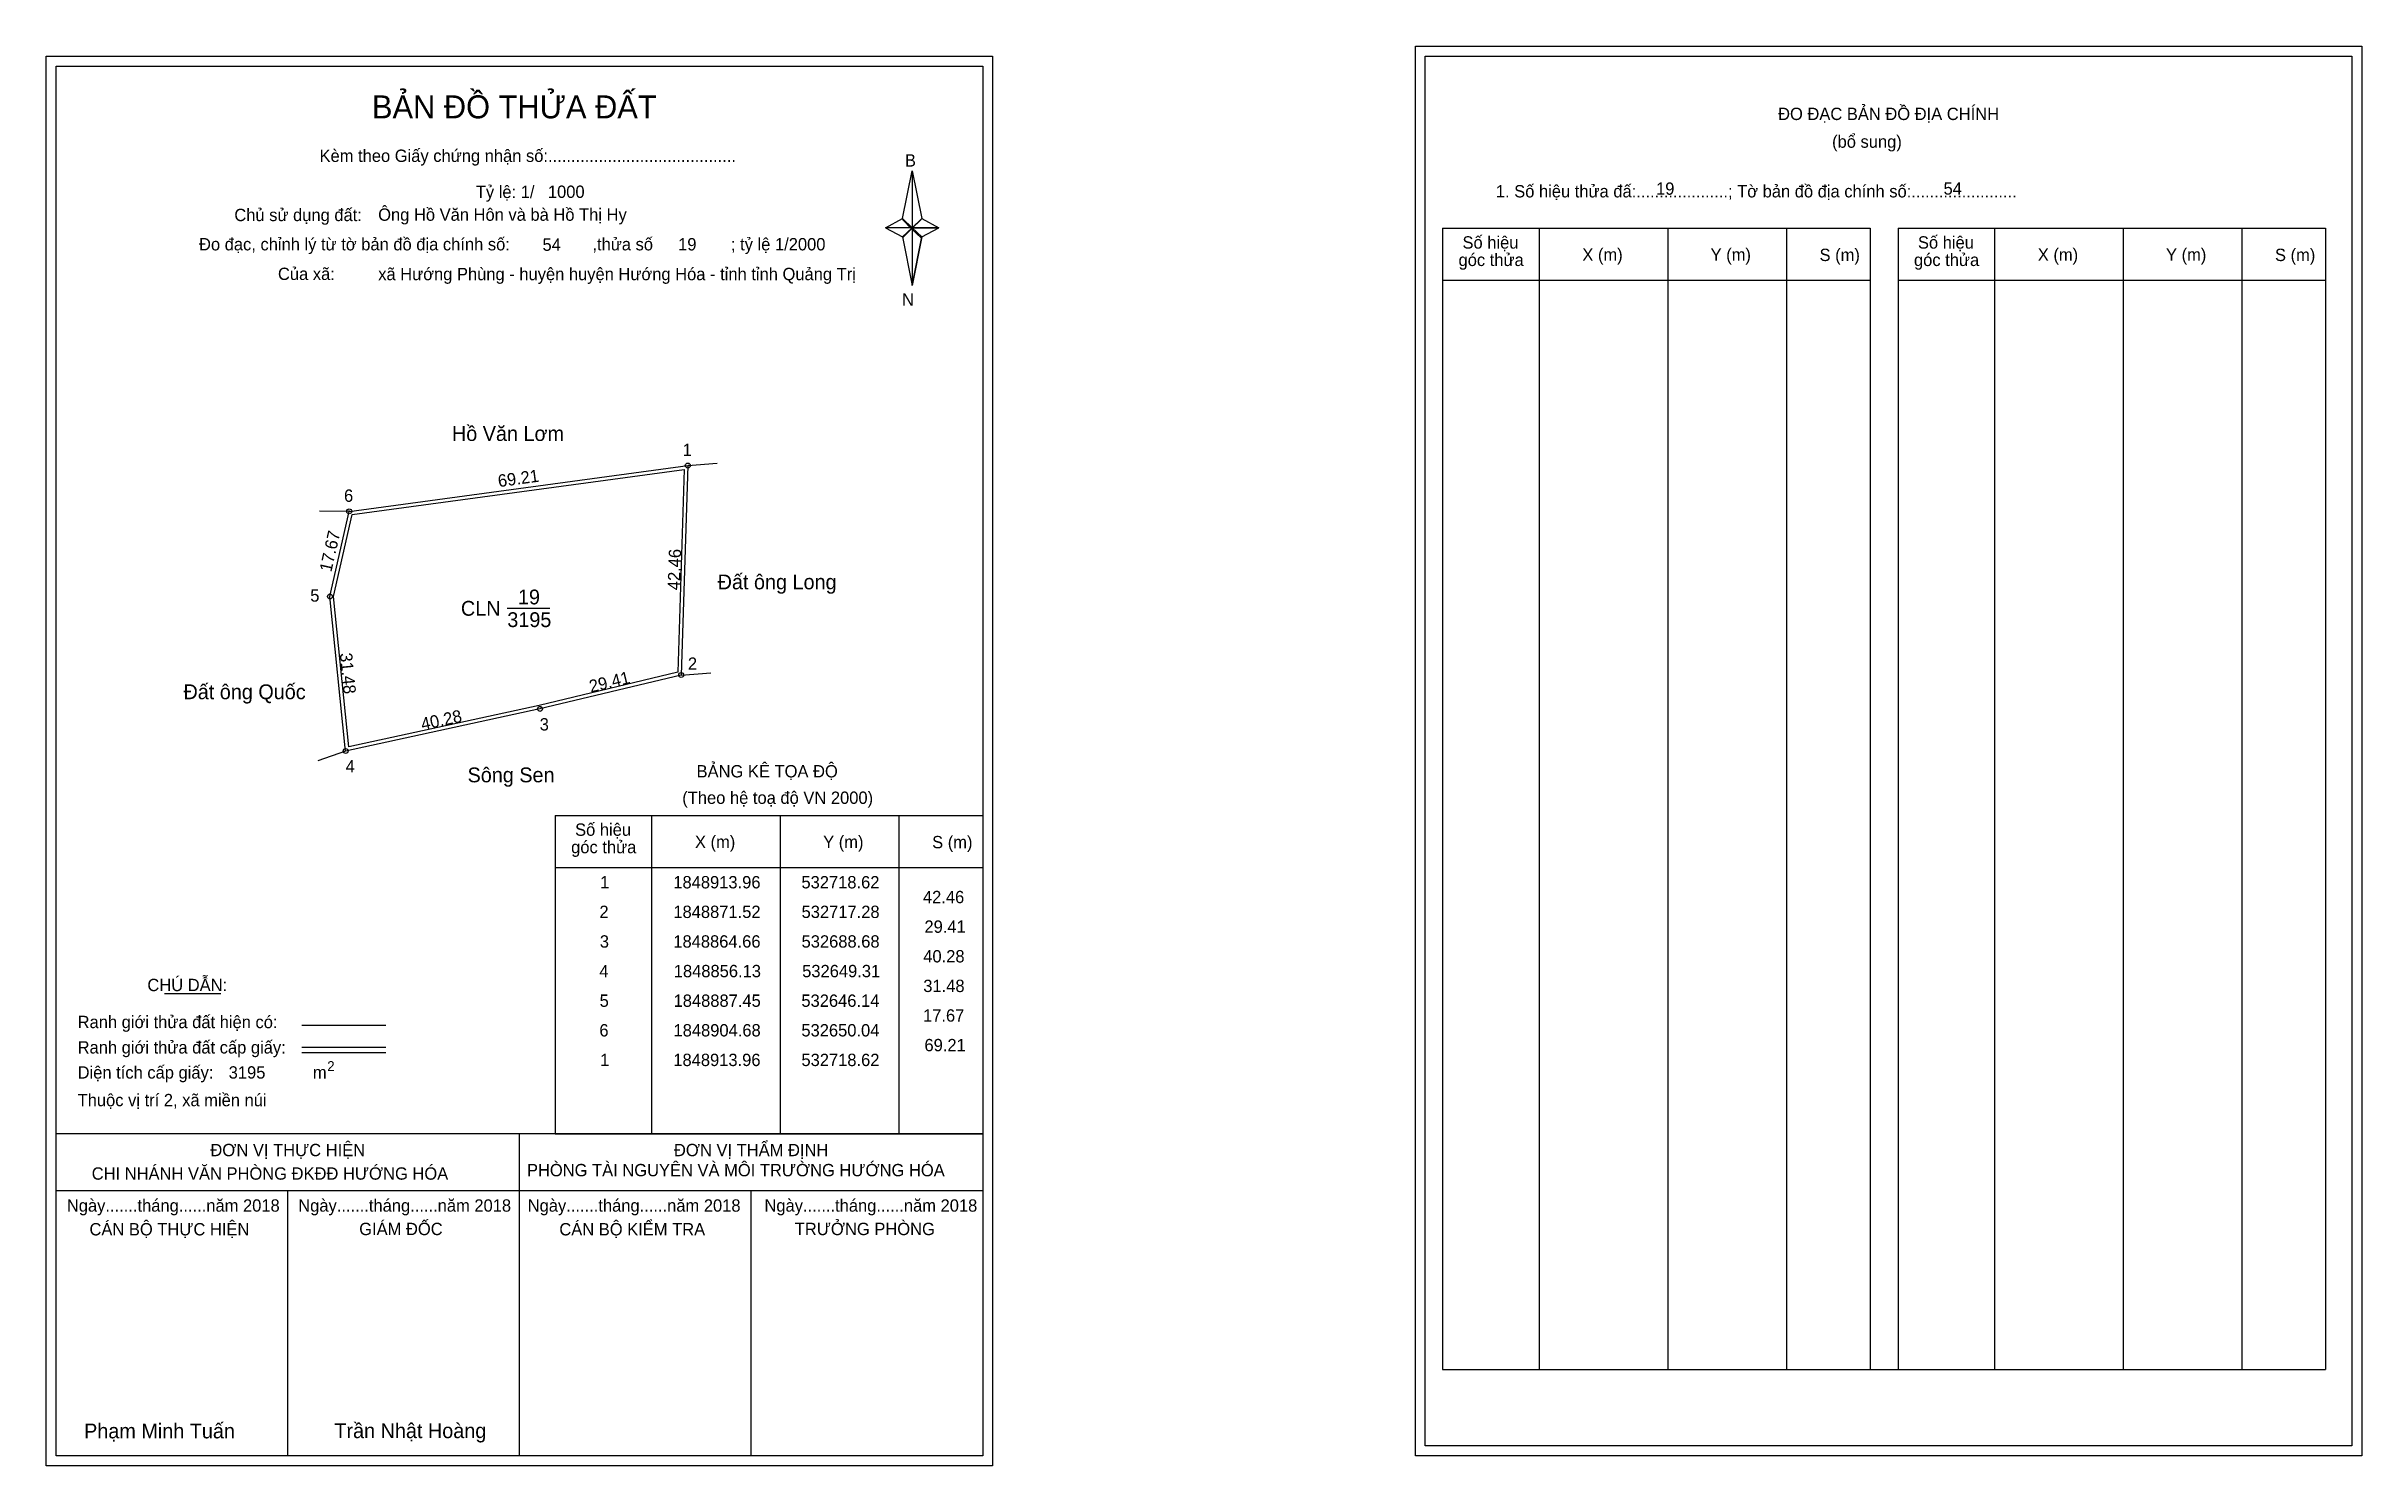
# Model space of a CAD drawing. Extents: x 532589 to 533058, y 1848711 to 1848999.
import ezdxf

# ---------------------------------------------------------------- set-up
doc = ezdxf.new("R2010")
doc.units = 0
for name, color, linetype in [('Level 1', 7, 'Continuous'), ('Level 10', 7, 'Continuous'), ('Level 11', 7, 'Continuous'), ('Level 13', 7, 'Continuous'), ('Level 27', 7, 'Continuous'), ('Level 3', 7, 'Continuous'), ('Level 36', 7, 'Continuous'), ('Level 49', 7, 'Continuous'), ('Level 53', 7, 'Continuous'), ('Level 55', 7, 'Continuous'), ('Level 6', 7, 'Continuous'), ('Level 63', 7, 'Continuous'), ('Level 9', 7, 'Continuous')]:
    doc.layers.add(name, color=color, linetype=linetype)

msp = doc.modelspace()

# ---------------------------------------------------------------- linework, layer by layer
at = {"layer": 'Level 1'}
for p, q in [((532868, 1848996.91), (532868, 1848996.91)), ((532590.68, 1848994.91), (532590.68, 1848994.91)), ((532762.1, 1848964.03), (532764.07, 1848973.67)), ((532764.07, 1848973.67), (532764.07, 1848962.14)), ((532764.07, 1848973.67), (532766.03, 1848964.03)), ((532758.65, 1848962.14), (532762.1, 1848964.03)), ((532762.1, 1848964.03), (532764.07, 1848962.14)), ((532763.92, 1848961.92), (532762.1, 1848963.81)), ((532765.89, 1848963.81), (532763.92, 1848961.92)), ((532763.92, 1848961.92), (532765.89, 1848963.81)), ((532766.03, 1848964.03), (532764.07, 1848962.14)), ((532764.07, 1848962.14), (532762.1, 1848960.3)), ((532763.92, 1848961.92), (532762.1, 1848960.08)), ((532762.1, 1848960.08), (532763.92, 1848961.92)), ((532762.1, 1848960.3), (532764.07, 1848950.44)), ((532765.89, 1848960.08), (532763.92, 1848961.92)), ((532764.07, 1848962.14), (532764.07, 1848950.44)), ((532764.07, 1848962.14), (532769.48, 1848962.14)), ((532764.07, 1848962.14), (532766.03, 1848960.3)), ((532766.03, 1848960.3), (532764.07, 1848950.44)), ((532766.03, 1848960.3), (532769.48, 1848962.14)), ((532871.53, 1848962.05), (532958.13, 1848962.05)), ((532891.12, 1848730.79), (532891.12, 1848962.05)), ((532917.19, 1848730.79), (532917.19, 1848962.05)), ((532941.17, 1848962.05), (532941.17, 1848730.79)), ((532958.13, 1848962.05), (532958.13, 1848730.79)), ((532963.79, 1848962.05), (533050.39, 1848962.05)), ((532983.38, 1848730.79), (532983.38, 1848962.05)), ((533009.45, 1848730.79), (533009.45, 1848962.05)), ((533033.42, 1848962.05), (533033.42, 1848730.79)), ((533050.39, 1848962.05), (533050.39, 1848730.79)), ((532871.53, 1848951.53), (532958.13, 1848951.53)), ((532963.79, 1848951.53), (533050.39, 1848951.53)), ((532691.77, 1848843.08), (532778.37, 1848843.08)), ((532711.36, 1848778.56), (532711.36, 1848843.08)), ((532737.43, 1848778.56), (532737.43, 1848843.08)), ((532761.4, 1848843.08), (532761.4, 1848778.56)), ((532691.77, 1848832.55), (532778.37, 1848832.55)), ((532612.59, 1848806.97), (532624, 1848806.97)), ((532640.46, 1848800.57), (532657.47, 1848800.57)), ((532640.46, 1848796.12), (532657.47, 1848796.12)), ((532640.46, 1848795.03), (532657.47, 1848795.03)), ((532697.5, 1848778.56), (532590.67, 1848778.56)), ((532778.37, 1848778.56), (532673.53, 1848778.56)), ((532684.52, 1848713.33), (532684.52, 1848778.56)), ((532691.77, 1848778.55), (532778.37, 1848778.55)), ((532778.37, 1848767.01), (532590.67, 1848767.01)), ((532637.6, 1848713.33), (532637.6, 1848767.01)), ((532731.45, 1848713.33), (532731.45, 1848767.01)), ((532871.53, 1848730.79), (533050.39, 1848730.79)), ((533055.7, 1848715.33), (533055.7, 1848715.33)), ((532778.37, 1848713.33), (532778.37, 1848713.33))]:
    msp.add_line(p, q, dxfattribs=at)
for points in [[(532762.1, 1848964.03), (532764.07, 1848973.67), (532764.07, 1848962.14)], [(532764.07, 1848962.14), (532766.03, 1848964.03), (532769.48, 1848962.14)], [(532758.65, 1848962.14), (532762.1, 1848960.3), (532764.07, 1848962.14)], [(532764.07, 1848962.14), (532764.07, 1848950.44), (532766.03, 1848960.3)]]:
    msp.add_lwpolyline(points, close=True, dxfattribs=at)
at = {"layer": 'Level 10'}
for p, q in [((532650.04, 1848904.68), (532718.62, 1848913.96)), ((532649.31, 1848856.13), (532646.14, 1848887.45)), ((532717.28, 1848871.52), (532688.68, 1848864.66)), ((532688.68, 1848864.66), (532649.31, 1848856.13))]:
    msp.add_line(p, q, dxfattribs=at)
for points in [[(532650.04, 1848904.68), (532718.62, 1848913.96), (532717.28, 1848871.52), (532688.68, 1848864.66), (532649.31, 1848856.13), (532646.14, 1848887.45)], [(532650.62, 1848904.05), (532717.89, 1848913.16), (532716.6, 1848872.08), (532688.52, 1848865.34), (532649.93, 1848856.98), (532646.85, 1848887.41)]]:
    msp.add_lwpolyline(points, close=True, dxfattribs=at)
at = {"layer": 'Level 11'}
for centre in [(532718.62, 1848913.96), (532650.04, 1848904.68), (532650.04, 1848904.68), (532646.14, 1848887.45), (532717.28, 1848871.52), (532688.68, 1848864.66), (532649.31, 1848856.13)]:
    msp.add_circle(centre, 0.5, dxfattribs=at)
at = {"layer": 'Level 27'}
for p, q in [((532718.62, 1848913.96), (532724.6, 1848914.46)), ((532650.04, 1848904.68), (532644.04, 1848904.71)), ((532717.28, 1848871.52), (532723.26, 1848871.98)), ((532649.31, 1848856.13), (532643.65, 1848854.13))]:
    msp.add_line(p, q, dxfattribs=at)
at = {"layer": 'Level 3'}
for p, q in [((532871.53, 1848962.05), (532871.53, 1848730.79)), ((532963.79, 1848962.05), (532963.79, 1848730.79)), ((532691.77, 1848843.08), (532691.77, 1848778.56))]:
    msp.add_line(p, q, dxfattribs=at)
at = {"layer": 'Level 63'}
for points in [[(532588.67, 1848996.91), (532780.37, 1848996.91), (532780.37, 1848711.33), (532588.67, 1848711.33)], [(532866, 1848998.91), (533057.7, 1848998.91), (533057.7, 1848713.33), (532866, 1848713.33)], [(532868, 1848996.91), (533055.7, 1848996.91), (533055.7, 1848715.33), (532868, 1848715.33)], [(532590.67, 1848994.91), (532778.37, 1848994.91), (532778.37, 1848713.33), (532590.67, 1848713.33)]]:
    msp.add_lwpolyline(points, close=True, dxfattribs=at)
at = {"layer": 'Level 9'}
msp.add_line((532682.05, 1848885.04), (532690.64, 1848885.04), dxfattribs=at)

# ---------------------------------------------------------------- texts
at = {"layer": 'Level 1'}
for s, height, p in [('BẢN ĐỒ THỬA ĐẤT', 4.6657, (532654.64, 1848984.31)), ('ĐO ĐẠC BẢN ĐỒ ĐỊA CHÍNH', 2.5, (532939.48, 1848983.97)), ('Kèm theo Giấy chứng nhận số:.........................................', 2.5, (532644.02, 1848975.48)), ('(bổ sung)', 2.5, (532950.42, 1848978.35)), ('B', 2.5, (532762.61, 1848974.54)), ('1. Số hiệu thửa đấ:....................; Tờ bản đồ địa chính số:.......................', 2.5, (532882.31, 1848968.29)), ('Chủ sử dụng đất:', 2.5, (532626.76, 1848963.49)), ('Đo đạc, chỉnh lý từ tờ bản đồ địa chính số:                  ,thửa số                 ; tỷ lệ 1/2000', 2.5, (532619.61, 1848957.56)), ('Số hiệu', 2.5, (532875.55, 1848957.92)), ('Số hiệu', 2.5, (532967.81, 1848957.92)), ('Của xã:', 2.5, (532635.6, 1848951.56)), ('góc thửa', 2.5, (532874.75, 1848954.39)), ('X (m)', 2.5, (532899.83, 1848955.45)), ('Y (m)', 2.5, (532925.81, 1848955.45)), ('S (m)', 2.5, (532947.88, 1848955.4)), ('góc thửa', 2.5, (532967.01, 1848954.39)), ('X (m)', 2.5, (532992.09, 1848955.45)), ('Y (m)', 2.5, (533018.06, 1848955.45)), ('S (m)', 2.5, (533040.14, 1848955.4)), ('N', 2.5, (532762.01, 1848946.37)), ('BẢNG KÊ TỌA ĐỘ', 2.5, (532720.4, 1848850.78)), ('(Theo hệ toạ độ VN 2000)', 2.5, (532717.5, 1848845.42)), ('Số hiệu', 2.5, (532695.79, 1848838.95)), ('góc thửa', 2.5, (532694.99, 1848835.42)), ('X (m)', 2.5, (532720.07, 1848836.47)), ('Y (m)', 2.5, (532746.04, 1848836.47)), ('S (m)', 2.5, (532768.12, 1848836.42)), ('CHÚ DẪN:', 2.5, (532609.15, 1848807.48)), ('Ranh giới thửa đất hiện có:', 2.5, (532595.02, 1848799.98)), ('Ranh giới thửa đất cấp giấy:', 2.5, (532595.02, 1848794.84)), ('Diện tích cấp giấy:', 2.5, (532595.02, 1848789.76)), ('m', 2.5, (532642.68, 1848789.78)), ('2', 2, (532645.58, 1848791.29)), ('Thuộc vị trí 2, xã miền núi', 2.5, (532595.02, 1848784.16)), ('ĐƠN VỊ THỰC HIỆN', 2.5, (532621.91, 1848774.04)), ('ĐƠN VỊ THẨM ĐỊNH', 2.5, (532715.81, 1848774.04)), ('CHI NHÁNH VĂN PHÒNG ĐKĐĐ HƯỚNG HÓA', 2.5, (532597.87, 1848769.28)), ('PHÒNG TÀI NGUYÊN VÀ MÔI TRƯỜNG HƯỚNG HÓA', 2.5, (532686.04, 1848769.97)), ('Ngày.......tháng......năm 2018', 2.5, (532592.84, 1848762.8)), ('Ngày.......tháng......năm 2018', 2.5, (532639.71, 1848762.8)), ('Ngày.......tháng......năm 2018', 2.5, (532686.19, 1848762.8)), ('Ngày.......tháng......năm 2018', 2.5, (532734.15, 1848762.8)), ('CÁN BỘ THỰC HIỆN', 2.5, (532597.42, 1848757.99)), ('GIÁM ĐỐC', 2.5, (532652.06, 1848758.05)), ('CÁN BỘ KIỂM TRA', 2.5, (532692.6, 1848757.99)), ('TRƯỞNG PHÒNG', 2.5, (532740.29, 1848758.05)), ('Phạm Minh Tuấn', 3, (532596.33, 1848716.87)), ('Trần Nhật Hoàng', 3, (532647.03, 1848716.92))]:
    msp.add_text(s, height=height, dxfattribs=at).set_placement(p)
at = {"layer": 'Level 11'}
msp.add_text('Tỷ lệ: 1/', height=2.5, dxfattribs=at).set_placement((532675.68, 1848968.17))
at = {"layer": 'Level 13'}
for s, p in [('19', (532684.22, 1848885.84)), ('CLN', (532672.66, 1848883.54)), ('3195', (532682.06, 1848881.24))]:
    msp.add_text(s, height=3, dxfattribs=at).set_placement(p)
at = {"layer": 'Level 36'}
for s, p in [('Hồ Văn Lơm', (532670.84, 1848918.95)), ('Đất ông Long', (532724.67, 1848888.89)), ('Đất ông Quốc', (532616.46, 1848866.63)), ('Sông Sen', (532674.01, 1848849.79))]:
    msp.add_text(s, height=3, dxfattribs=at).set_placement(p)
at = {"layer": 'Level 49'}
for s, rotation, p in [('69.21', 7.7063, (532680.33, 1848909.59)), ('17.67', 77.246, (532646.41, 1848892.27)), ('42.46', 88.1915, (532717.02, 1848888.68)), ('31.48', 275.7794, (532648.11, 1848875.9)), ('29.41', 13.4882, (532698.97, 1848867.95)), ('40.28', 12.2249, (532664.87, 1848860.32))]:
    msp.add_text(s, height=2.5, rotation=rotation, dxfattribs=at).set_placement(p)
at = {"layer": 'Level 53'}
for s, p in [('1', (532700.87, 1848828.3)), ('1848913.96', (532715.69, 1848828.3)), ('532718.62', (532741.64, 1848828.3)), ('42.46', (532766.25, 1848825.3)), ('2', (532700.72, 1848822.3)), ('1848871.52', (532715.7, 1848822.3)), ('532717.28', (532741.67, 1848822.3)), ('3', (532700.8, 1848816.3)), ('1848864.66', (532715.69, 1848816.3)), ('532688.68', (532741.67, 1848816.3)), ('29.41', (532766.56, 1848819.3)), ('40.28', (532766.32, 1848813.3)), ('4', (532700.71, 1848810.3)), ('1848856.13', (532715.78, 1848810.3)), ('532649.31', (532741.79, 1848810.3)), ('31.48', (532766.32, 1848807.3)), ('5', (532700.76, 1848804.3)), ('1848887.45', (532715.74, 1848804.3)), ('532646.14', (532741.63, 1848804.3)), ('6', (532700.71, 1848798.3)), ('1848904.68', (532715.73, 1848798.3)), ('532650.04', (532741.63, 1848798.3)), ('17.67', (532766.27, 1848801.3)), ('1', (532700.87, 1848792.3)), ('1848913.96', (532715.69, 1848792.3)), ('532718.62', (532741.64, 1848792.3)), ('69.21', (532766.56, 1848795.3))]:
    msp.add_text(s, height=2.5, dxfattribs=at).set_placement(p)
at = {"layer": 'Level 55'}
for s, height, p in [('1', 0.4, (532718.51, 1848913.96)), ('0', 0.11, (532718.58, 1848913.85)), ('0', 0.11, (532718.58, 1848913.85)), ('0', 0.11, (532718.58, 1848913.85)), ('6', 0.4, (532649.9, 1848904.68)), ('0', 0.11, (532650, 1848904.57)), ('0', 0.11, (532650, 1848904.57)), ('0', 0.11, (532650, 1848904.57)), ('0', 0.11, (532650, 1848904.57)), ('5', 0.4, (532646.01, 1848887.45)), ('0', 0.11, (532646.1, 1848887.34)), ('0', 0.11, (532646.1, 1848887.34)), ('2', 0.4, (532717.14, 1848871.52)), ('0', 0.11, (532717.24, 1848871.41)), ('0', 0.11, (532717.24, 1848871.41)), ('3', 0.4, (532688.56, 1848864.66)), ('0', 0.11, (532688.64, 1848864.55)), ('4', 0.4, (532649.17, 1848856.13)), ('0', 0.11, (532649.27, 1848856.02)), ('0', 0.11, (532649.27, 1848856.02)), ('0', 0.11, (532649.27, 1848856.02))]:
    msp.add_text(s, height=height, dxfattribs=at).set_placement(p)
at = {"layer": 'Level 6'}
for s, p in [('1000', (532690.28, 1848968.19)), ('19', (532914.76, 1848968.83)), ('54', (532973, 1848968.85)), ('Ông Hồ Văn Hôn và bà Hồ Thị Hy', (532655.9, 1848963.56)), ('54', (532689.19, 1848957.47)), ('19', (532716.66, 1848957.55)), ('xã Hướng Phùng - huyện huyện Hướng Hóa - tỉnh tỉnh Quảng Trị', (532655.91, 1848951.52)), ('3195', (532625.62, 1848789.76))]:
    msp.add_text(s, height=2.5, dxfattribs=at).set_placement(p)
at = {"layer": 'Level 9'}
for s, p in [('1', (532717.57, 1848915.89)), ('6', (532648.98, 1848906.62)), ('5', (532642.14, 1848886.39)), ('2', (532718.64, 1848872.58)), ('3', (532688.62, 1848860.29)), ('4', (532649.32, 1848851.8))]:
    msp.add_text(s, height=2.5, dxfattribs=at).set_placement(p)

doc.saveas('drawing.dxf')
